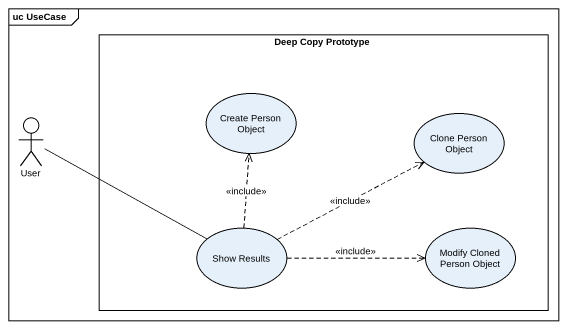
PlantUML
@startuml
mainframe uc UseCase
rectangle "Deep Copy Prototype" as Deep_Copy_Prototype {
  usecase "Create Person Object" as Create_Person_Object
  usecase "Clone Person Object" as Clone_Person_Object
  usecase "Show Results" as Show_Results
  usecase "Modify Cloned Person Object" as Modify_Cloned_Person_Object
}
actor User
User -right- Show_Results
Show_Results .up.> Create_Person_Object : <<include>>
Show_Results .right.> Clone_Person_Object : <<include>>
Show_Results .right.> Modify_Cloned_Person_Object : <<include>>
@enduml
